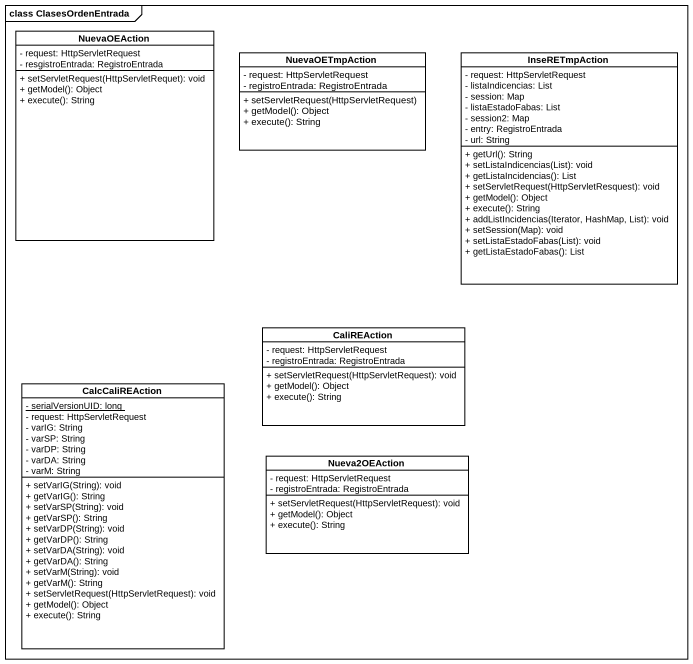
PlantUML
@startuml
mainframe class ClasesOrdenEntrada
hide circle
hide empty members
skinparam classAttributeIconSize 0
class NuevaOEAction {
  - request: HttpServletRequest
  - resgistroEntrada: RegistroEntrada
  + setServletRequest(HttpServletRequet): void
  + getModel(): Object
  + execute(): String
}
class NuevaOETmpAction {
  - request: HttpServletRequest
  - registroEntrada: RegistroEntrada
  + setServletRequest(HttpServletRequest)
  + getModel(): Object
  + execute(): String
}
class InseRETmpAction {
  - request: HttpServletRequest
  - listaIndicencias: List
  - session: Map
  - listaEstadoFabas: List
  - session2: Map
  - entry: RegistroEntrada
  - url: String
  + getUrl(): String
  + setListaIndicencias(List): void
  + getListaIncidencias(): List
  + setServletRequest(HttpServletResquest): void
  + getModel(): Object
  + execute(): String
  + addListIncidencias(Iterator, HashMap, List): void
  + setSession(Map): void
  + setListaEstadoFabas(List): void
  + getListaEstadoFabas(): List
}
class CaliREAction {
  - request: HttpServletRequest
  - registroEntrada: RegistroEntrada
  + setServletRequest(HttpServletRequest): void
  + getModel(): Object
  + execute(): String
}
class CalcCaliREAction {
  {static} - serialVersionUID: long
  - request: HttpServletRequest
  - varIG: String
  - varSP: String
  - varDP: String
  - varDA: String
  - varM: String
  + setVarIG(String): void
  + getVarIG(): String
  + setVarSP(String): void
  + getVarSP(): String
  + setVarDP(String): void
  + getVarDP(): String
  + setVarDA(String): void
  + getVarDA(): String
  + setVarM(String): void
  + getVarM(): String
  + setServletRequest(HttpServletRequest): void
  + getModel(): Object
  + execute(): String
}
class Nueva2OEAction {
  - request: HttpServletRequest
  - registroEntrada: RegistroEntrada
  + setServletRequest(HttpServletRequest): void
  + getModel(): Object
  + execute(): String
}
@enduml
